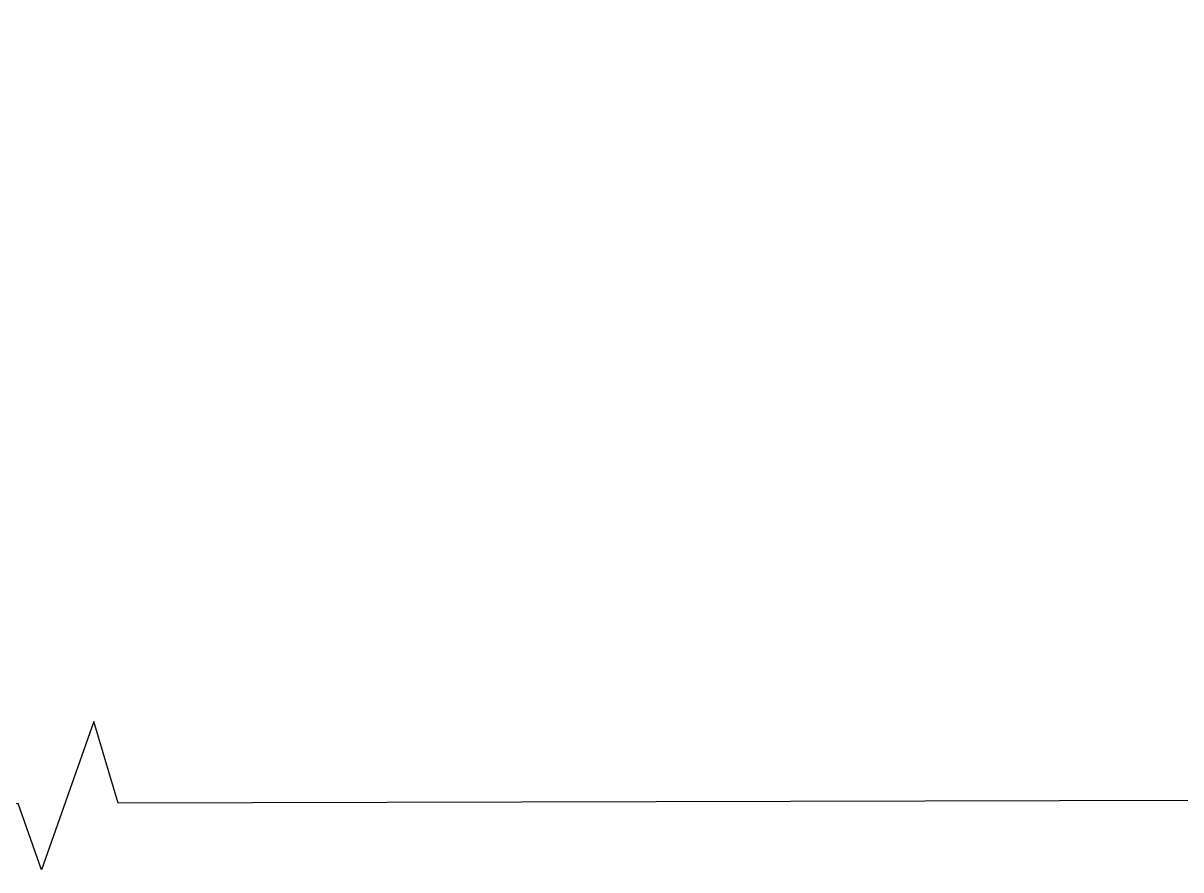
# Model space of a CAD drawing. Header units: inches. Extents: x 19331 to 39017, y 19415 to 38958.
# Drawn here: x 19520.5 to 19575, y 19467.6 to 19507.3 of the extents above; entities that cross this region are included whole.
import ezdxf

# ---------------------------------------------------------------- set-up
doc = ezdxf.new("R2010")
doc.units = ezdxf.units.IN
doc.header["$MEASUREMENT"] = 0
doc.layers.add('DRAWING', color=7, linetype='Continuous')

msp = doc.modelspace()

# ---------------------------------------------------------------- hatches: boundary and pattern name
at = {"layer": 'DRAWING'}
h = msp.add_hatch(dxfattribs=at)
h.set_pattern_fill('AR-CONC', color=256, scale=0.3, style=0)
h.set_pattern_definition([(49.99999999999999, (0, 0), (2.15178054780226, -0.1882564049477853), [0.225, -2.475]), (355, (0, 0), (-0.416254000839, 2.256576401100035), [0.18, -1.98]), (100.4514, (0.17931504, -0.01568802), (1.735528145142065, 2.068318626182861), [0.19122057, -2.103426336]), (46.18420000000001, (0, 0.6), (3.201723145876933, -0.4965570429870542), [0.3375, -3.7125]), (96.6356, (0.266810235, 0.558620079), (2.80398811664611, 2.922353612701325), [0.286830864, -3.155139]), (351.1842, (0, 0.6), (2.803985835400881, 2.922355802775974), [0.27, -2.97]), (21, (0.3, 0.45), (1.790721156355385, -1.207856671996016), [0.225, -2.475]), (326.0000000000001, (0.3, 0.45), (0.7299459957647452, 2.175450135140559), [0.18, -1.98]), (71.4514, (0.449226699, 0.349345182), (2.52066788574447, 0.9675914901298571), [0.19122057, -2.103426336]), (37.50000000000001, (0, 0), (0.036479565951872, 0.9986815614939344), [0, -1.956, 0, -2.01, 0, -1.9875]), (7.499999999999999, (0, 0), (0.7892086123264458, 1.183235135647081), [0, -1.146, 0, -1.911, 0, -0.7575]), (327.5, (-0.6689999999999999, 0), (1.601467308517227, -0.06766461520313939), [0, -0.75, 0, -2.34, 0, -3.105]), (317.5, (-0.969, 0), (1.749558508027159, 0.3003149469969529), [0, -0.975, 0, -1.554, 0, -2.205])])
h.paths.add_polyline_path([(19534.94737404207, 19527.50942834723), (19533.44311089671, 19527.50534579716), (19533.48644523042, 19520.17522365924), (19534.98721170209, 19520.18301733962)])
h.paths.add_polyline_path([(19540.39899537954, 19527.52422397467), (19534.94737404207, 19527.50942834724), (19534.98721170209, 19520.18301733962), (19540.4070247961, 19520.21116315165)])
h.paths.add_polyline_path([(19542.19864263217, 19524.98324014284), (19545.85452017209, 19524.99116362937), (19545.84706299188, 19527.53900995734), (19540.39899537954, 19527.52422397467), (19540.40702479611, 19520.21116315165), (19542.22380752663, 19520.2205979466)])
h.paths.add_polyline_path([(19550.06275596583, 19526.35839418655, -0.909649130681672), (19551.47337009129, 19526.49217389308), (19551.471068173, 19527.55427343222), (19547.31921992819, 19527.54300537158), (19547.32073053204, 19524.99434138844), (19549.45243580339, 19524.99896149342), (19549.44826687648, 19526.13346438928), (19550.09339189517, 19526.15183764597, -0.07375528903694296)])
h.paths.add_polyline_path([(19558.48356935924, 19527.57330526671), (19551.471068173, 19527.55427343223), (19551.47337009129, 19526.49217389306, -0.04731281147317963), (19551.48605748011, 19526.35839418655, -0.04622677854597119), (19551.47394341117, 19526.22764548864), (19551.47575860543, 19525.39011924218), (19558.49455053986, 19525.42601311054)])
h.paths.add_polyline_path([(19558.49455053986, 19525.42601311054), (19551.47575860543, 19525.39011924218), (19551.47899834442, 19523.89531150062), (19558.50219482171, 19523.93122789367)])
h.paths.add_polyline_path([(19549.45243580339, 19524.99896149342), (19547.32073053204, 19524.99434138844), (19547.32138727248, 19523.88630059286), (19549.45650746354, 19523.89092809908)])
h.paths.add_polyline_path([(19534.98721170209, 19520.18301733963), (19533.48644523042, 19520.17522365924), (19533.49525914535, 19518.68432562658), (19534.99533142619, 19518.68974599864)])
h.paths.add_polyline_path([(19534.99533142619, 19518.68974599864), (19533.49525914535, 19518.68432562657), (19533.51061033731, 19516.08762914124), (19539.36119150196, 19516.12952898727), (19539.3557760632, 19517.62823599294), (19535.00115462333, 19517.61882125923)])
h.paths.add_polyline_path([(19538.63523891037, 19518.70289846674), (19534.99533142619, 19518.68974599864), (19535.00115462333, 19517.61882125924), (19538.64102807036, 19517.62669070086)])
h.paths.add_polyline_path([(19538.62717534062, 19520.20192015612), (19534.98721170209, 19520.18301733962), (19534.99533142618, 19518.68974599864), (19538.63523891037, 19518.70289846674)])
h.paths.add_polyline_path([(19540.4070247961, 19520.21116315165), (19538.62717534061, 19520.20192015612), (19538.63523891037, 19518.70289846674), (19540.408673768, 19518.70930660913)])
h.paths.add_polyline_path([(19540.408673768, 19518.70930660913), (19539.351883513, 19518.70548799555), (19539.3557760632, 19517.62823599294), (19540.40985823344, 19517.63051492879)])
h.paths.add_polyline_path([(19540.40985823344, 19517.63051492879), (19539.3557760632, 19517.62823599294), (19539.36119150196, 19516.12952898727), (19540.41149799071, 19516.13705092038)])
h.paths.add_polyline_path([(19549.48629761985, 19515.78404128053), (19540.4118883187, 19515.78154659367), (19540.41149799072, 19516.13705092038), (19539.36119150196, 19516.12952898727), (19539.36640824391, 19514.68581075246), (19549.49029045038, 19514.69746003306)])
h.paths.add_polyline_path([(19547.32465008018, 19518.38134937196), (19545.87387535189, 19518.37820506696), (19545.87602914419, 19517.64233284322), (19540.40985823344, 19517.6305149288), (19540.41149799071, 19516.13705092037), (19547.32595093522, 19516.18656984946)])
h.paths.add_polyline_path([(19542.22380752663, 19520.2205979466), (19540.4070247961, 19520.21116315165), (19540.40985823344, 19517.63051492879), (19542.23747215407, 19517.63446624778)])
h.paths.add_polyline_path([(19545.86842753597, 19520.23952494425), (19542.22380752663, 19520.2205979466), (19542.23358406748, 19518.37031536097), (19545.87387535189, 19518.37820506696)])
h.paths.add_polyline_path([(19545.87387535189, 19518.37820506697), (19542.23358406748, 19518.37031536097), (19542.23747215407, 19517.63446624778), (19545.87602914418, 19517.64233284321)], flags=17)
h.paths.add_polyline_path([(19545.85776323193, 19523.88312843919), (19542.20449724922, 19523.87521061275), (19542.22380752663, 19520.2205979466), (19545.86842753598, 19520.23952494425)])
h.paths.add_polyline_path([(19549.45650746354, 19523.89092809908), (19547.32138727247, 19523.88630059286), (19547.32354425287, 19520.24708155937), (19549.46985644901, 19520.25822764478)])
h.paths.add_polyline_path([(19558.50219482171, 19523.93122789367), (19551.47899834442, 19523.89531150063), (19551.48685839706, 19520.26870220482), (19558.52073805385, 19520.30523007971)])
h.paths.add_polyline_path([(19558.52073805385, 19520.30523007971), (19551.48685839706, 19520.26870220483), (19551.49092933978, 19518.39037906653), (19558.53040551181, 19518.4148270931)], flags=17)
h.paths.add_polyline_path([(19551.48685839705, 19520.26870220482), (19549.46985644902, 19520.25822764478), (19549.47673622282, 19518.38601364897), (19551.49092933978, 19518.39037906653)])
h.paths.add_polyline_path([(19551.49092933978, 19518.39037906653), (19549.47673622282, 19518.38601364897), (19549.48629761986, 19515.78404128053), (19551.49657693141, 19515.78459393551)])
h.paths.add_polyline_path([(19551.4965769314, 19515.7845939355), (19549.48629761985, 19515.78404128053), (19549.49029045039, 19514.69746003306), (19550.02069208293, 19514.69807035203), (19550.03868800281, 19512.88254817049), (19559.99044967071, 19512.91846136692), (19559.98350728308, 19513.32959624822), (19563.8993518579, 19513.30953523898), (19571.61822451215, 19511.91780652688), (19581.16399312206, 19508.7417477469), (19590.84988039883, 19505.37591158272), (19590.86338407979, 19493.16892101985), (19597.45502833719, 19493.11222660603), (19597.47653278335, 19509.32691151015), (19596.38653340251, 19509.32828543522), (19563.89878381171, 19520.33315898839), (19558.52073805385, 19520.30523007971), (19558.53040551181, 19518.41482709309), (19563.7183033663, 19518.44135783006), (19594.52371571374, 19508.00734337883), (19594.57453101685, 19494.29774652218), (19591.9892013492, 19494.31831828561), (19591.94766566598, 19506.13476837002), (19581.4818581244, 19509.75631731247), (19571.89254229951, 19513.03224411121), (19563.96694036968, 19514.42801765434), (19551.49974062351, 19514.32487404125)])
h.paths.add_polyline_path([(19558.53040551181, 19518.41482709309), (19551.49092933978, 19518.39037906653), (19551.49440288188, 19516.78769513417), (19558.53040551181, 19516.78769513417)], flags=17)
h.paths.add_polyline_path([(19545.10931894401, 19526.22323903592), (19548.82913476938, 19526.22323903592), (19548.82913476938, 19524.13166331969), (19545.10931894401, 19524.13166331969)], flags=9)
h.paths.add_polyline_path([(19554.91684658306, 19526.63388186474), (19558.69293798824, 19526.63388186474), (19558.69293798824, 19524.54230614851), (19554.91684658306, 19524.54230614851)], flags=9)
h.paths.add_polyline_path([(19554.03188961304, 19526.35785953423), (19555.48040642545, 19526.35785953423), (19555.48040642545, 19526.00398217975), (19554.03188961304, 19526.00398217975)], flags=24)
h.paths.add_polyline_path([(19546.92921011967, 19516.28603954623), (19550.64902594504, 19516.28603954623), (19550.64902594504, 19514.19446383), (19546.92921011967, 19514.19446383)], flags=9)
h.paths.add_polyline_path([(19546.42220027862, 19523.07338299113), (19551.08181828681, 19523.07338299113), (19551.08181828681, 19520.9818072749), (19546.42220027862, 19520.9818072749)], flags=9)
h.paths.add_polyline_path([(19552.67141381784, 19523.14592668235), (19557.33103182603, 19523.14592668235), (19557.33103182603, 19521.05435096612), (19552.67141381784, 19521.05435096612)], flags=24)
h.paths.add_polyline_path([(19552.68259519275, 19519.58286183286), (19557.34221320094, 19519.58286183286), (19557.34221320094, 19517.49128611663), (19552.68259519275, 19517.49128611663)], flags=25)
h.paths.add_polyline_path([(19546.9801226598, 19520.36557752379), (19550.70087641151, 19520.36557752379), (19550.70087641151, 19518.27400180756), (19546.9801226598, 19518.27400180756)], flags=9)
h.paths.add_polyline_path([(19546.99342485859, 19518.13007115878), (19550.70292349433, 19518.13007115878), (19550.70292349433, 19516.03849544254), (19546.99342485859, 19516.03849544254)], flags=9)
h.paths.add_polyline_path([(19554.94416021667, 19513.76632364289), (19558.72025162185, 19513.76632364289), (19558.72025162185, 19511.67474792666), (19554.94416021667, 19511.67474792666)], flags=24)
h.paths.add_polyline_path([(19577.95075077118, 19516.59630202984), (19582.40641243557, 19516.59630202984), (19582.40641243557, 19515.07515605439), (19577.95075077118, 19515.07515605439)], flags=25)

# ---------------------------------------------------------------- linework, layer by layer
msp.add_lwpolyline([(19402.57886759664, 19606.21377233911), (19536.25284086784, 19606.86621583594), (19537.56870914443, 19602.86358041475), (19540.63708089394, 19611.61975701405), (19542.17425170776, 19606.92179612494), (19638.65689451913, 19606.73465358686), (19638.77890042043, 19470.98648456673), (19525.00255430911, 19470.71138872133), (19523.85120911461, 19474.54353176873), (19521.39243184888, 19467.5722110231), (19520.30418652248, 19470.68245951522), (19369.60141722618, 19470.0458808853)], dxfattribs=at)

doc.saveas('drawing.dxf')
